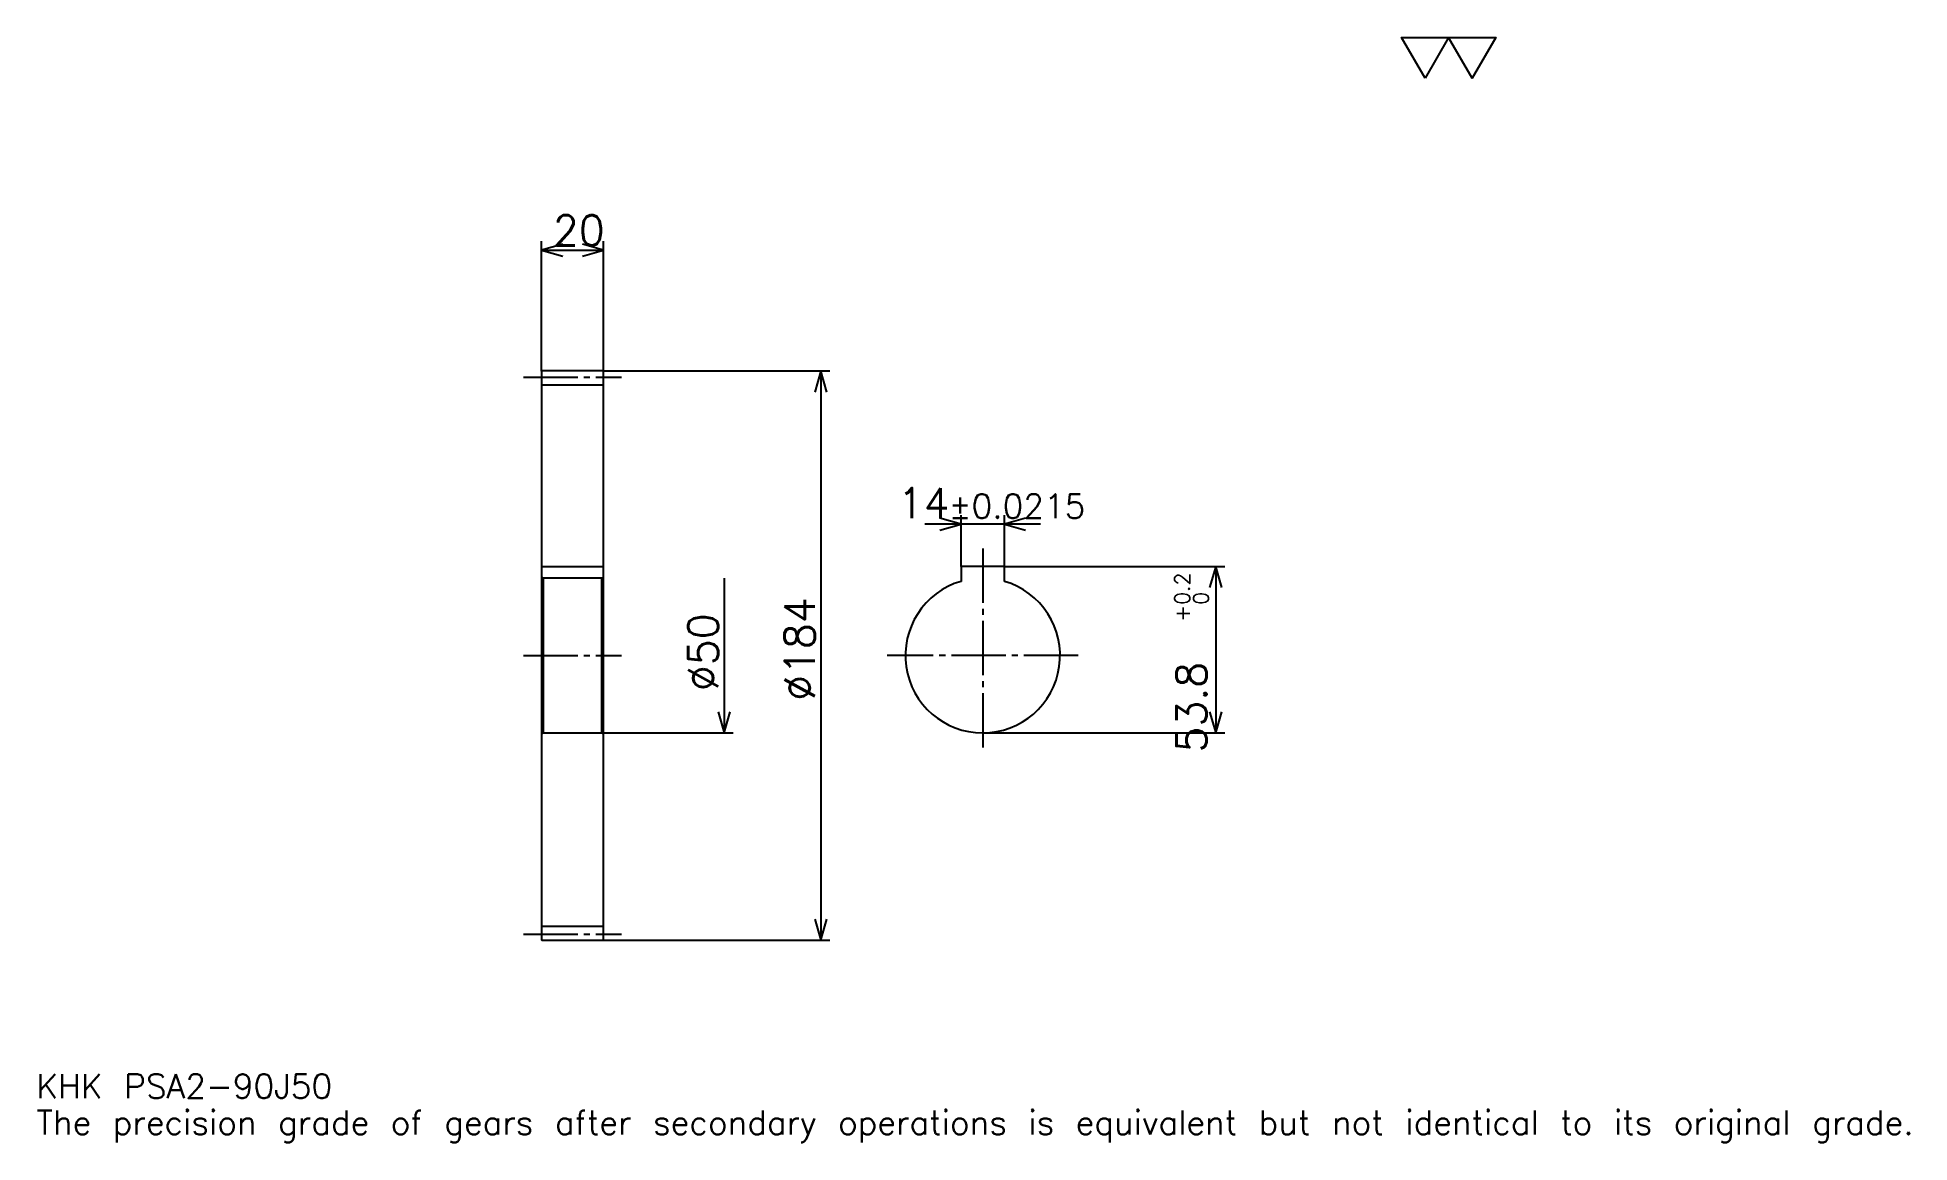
# Model space of a CAD drawing. Extents: x 20 to 625, y 7 to 364.
import ezdxf

# ---------------------------------------------------------------- set-up
doc = ezdxf.new("R2010")
doc.units = 0
doc.linetypes.add('DASHDOT', pattern=[23.413044, 17.559783, -1.951087, 1.951087, -1.951087])
doc.layers.get('0').update_dxf_attribs({"linetype": 'CONTINUOUS'})
doc.layers.add('DASHDOT', color=6, linetype='DASHDOT')
doc.styles.add('KANJI', font='TXT', dxfattribs={"bigfont": 'BIGFONT'})

msp = doc.modelspace()

# ---------------------------------------------------------------- linework, layer by layer
at = {"color": 5}
for p, q in [((182.766327, 256.567932), (182.766327, 298.516296)), ((202.766327, 256.567932), (202.766327, 298.516296)), ((182.766327, 295.589661), (202.766327, 295.589661)), ((182.766327, 256.467926), (182.766327, 256.567932)), ((202.666321, 256.567932), (202.766327, 256.567932)), ((202.766327, 256.567932), (275.932068, 256.567932)), ((202.766327, 256.467926), (202.766327, 256.567932)), ((273.005463, 256.567932), (273.005463, 72.567932)), ((344.027222, 207.025543), (306.614166, 207.025543)), ((318.320679, 193.367935), (318.320679, 209.952179)), ((332.320679, 193.367935), (332.320679, 209.952179)), ((241.788071, 189.567932), (241.788071, 139.567932)), ((332.320679, 193.367935), (403.535339, 193.367935)), ((400.608704, 193.367935), (400.608704, 139.567932)), ((202.766327, 139.567932), (244.714691, 139.567932)), ((325.320679, 139.567932), (403.535339, 139.567932)), ((202.666321, 72.567932), (202.766327, 72.567932)), ((202.766327, 72.567932), (275.932068, 72.567932))]:
    msp.add_line(p, q, dxfattribs=at)
at = {"color": 4}
for p, q in [((182.766327, 252.067932), (202.766327, 252.067932)), ((182.766327, 193.367935), (202.766327, 193.367935)), ((202.766327, 190.067932), (202.266327, 189.567932)), ((182.766327, 139.067932), (183.266327, 139.567932)), ((202.766327, 139.067932), (202.266327, 139.567932)), ((182.766327, 77.067932), (202.766327, 77.067932))]:
    msp.add_line(p, q, dxfattribs=at)
at = {"color": 7}
msp.add_lwpolyline([(468.260864, 351.195648), (460.651611, 364.38501), (491.088593, 364.38501), (483.47934, 351.195648), (475.870117, 364.38501), (468.260864, 351.195648)], dxfattribs=at)
at = {"color": 5}
for points in [[(189.595139, 297.540771), (182.766327, 295.589661), (189.595139, 293.638611)], [(195.937531, 293.638611), (202.766327, 295.589661), (195.937531, 297.540771)], [(274.956543, 249.739136), (273.005463, 256.567932), (271.054382, 249.739136)], [(311.491882, 205.074448), (318.320679, 207.025543), (311.491882, 208.976624)], [(339.149475, 208.976624), (332.320679, 207.025543), (339.149475, 205.074448)], [(402.559814, 186.539124), (400.608704, 193.367935), (398.657654, 186.539124)], [(239.836975, 146.396729), (241.788071, 139.567932), (243.739151, 146.396729)], [(398.657654, 146.396729), (400.608704, 139.567932), (402.559814, 146.396729)], [(271.054382, 79.396736), (273.005463, 72.567932), (274.956543, 79.396736)]]:
    msp.add_lwpolyline(points, dxfattribs=at)
at = {"color": 4}
for points in [[(182.766327, 139.067932), (182.766327, 72.667931), (182.866333, 72.567932), (202.666321, 72.567932), (202.766327, 72.667931), (202.766327, 256.467926), (202.666321, 256.567932), (182.866333, 256.567932), (182.766327, 256.467926), (182.766327, 139.067932)], [(182.766327, 190.067932), (183.266327, 189.567932), (183.266327, 139.567932), (202.266327, 139.567932), (202.266327, 189.567932), (183.266327, 189.567932)], [(332.320679, 188.567932), (332.320679, 193.367935), (318.320679, 193.367935), (318.320679, 188.567932)]]:
    msp.add_lwpolyline(points, dxfattribs=at)
msp.add_arc((325.320679, 164.567932), 25, 106.260204555, 73.739795445, dxfattribs=at)
at = {"layer": 'DASHDOT', "color": 7}
for p, q in [((176.913071, 254.567932), (208.619583, 254.567932)), ((325.320679, 199.221191), (325.320679, 133.714676)), ((176.913071, 164.567932), (208.619583, 164.567932)), ((356.17395, 164.567932), (294.467407, 164.567932)), ((176.913071, 74.567932), (208.619583, 74.567932))]:
    msp.add_line(p, q, dxfattribs=at)

# ---------------------------------------------------------------- texts
at = {"color": 7, "style": 'KANJI'}
for s, height, p in [('20', 9.755435, (186.425293, 297.150543)), ('14', 9.755435, (297.866943, 208.976624)), ('%%p0.0215', 7.804348, (314.352448, 208.976624)), ('KHK PSA2-90J50', 7.804348, (19.51087, 21.461956)), ('The precision grade of gears after secondary operations is equivalent but not identical to its original grade.', 7.804348, (19.51087, 9.755435))]:
    msp.add_text(s, height=height, dxfattribs=at).set_placement(p)
for s, height, p in [('0.2', 4.877717, (392.219055, 180.960114)), ('%%c184', 9.755435, (271.054382, 149.934784)), ('0', 4.877717, (398.267395, 180.960114)), ('%%c50', 9.755435, (239.836975, 153.105301)), ('+', 4.877717, (392.219055, 175.49707)), ('53.8', 9.755435, (397.682068, 133.271698))]:
    msp.add_text(s, height=height, rotation=90, dxfattribs=at).set_placement(p)

doc.saveas('drawing.dxf')
